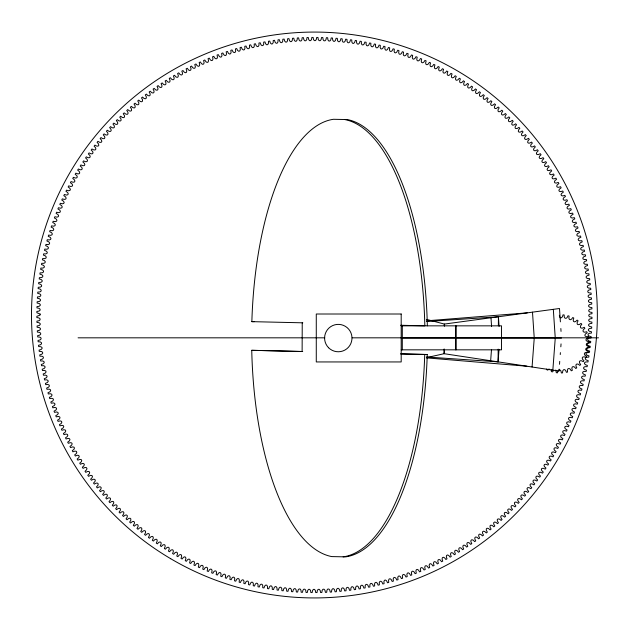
<?xml version="1.0" encoding="UTF-8"?>
<svg xmlns="http://www.w3.org/2000/svg" width="630" height="630" viewBox="0 0 630 630"><rect width="100%" height="100%" fill="white"/><g stroke="black" fill="none" stroke-linecap="round" stroke-linejoin="round"><path stroke-width="0.94" d="M302.235 322.867L302.124 351.532L251.748 350.304A219.13 86.672 -90 0 0 331.789 556.589L345.642 556.865A219.13 86.672 90 0 0 427.234 354.501L401.121 353.871M444.15 348.918L444.111 353.698L426.943 357.549M444.331 325.986L444.347 324.072L426.518 319.355M426.589 356.989L498.078 361.864L498.18 349.114M498.369 325.584L498.432 316.764L426.754 321.536M546.69 369.07L546.675 369.629L547.706 370.149L549.084 368.912M444.402 349.792L444.111 353.698L559.007 371.078L559.149 369.133M490.652 360.738L491.502 349.406M498.078 361.864L499.015 349.493M532.067 366.999L534.24 338.074L532.492 312.157M552.841 370.141L555.258 338.074L553.321 309.338M559.519 364.282L559.731 361.368M560.243 354.572L560.393 352.635M560.826 346.807L561.047 343.901M553.605 370.471L552.463 371.92L551.36 371.59L551.203 369.747M426.502 320.82L527.231 312.866M427.345 325.844A219.13 86.672 90 0 0 347.303 119.566L333.451 119.29A219.13 86.672 -90 0 0 251.858 321.647L254.37 321.647M401.192 325.844L501.527 325.844L501.527 349.831L401.192 349.831M78.081 337.822L324.773 337.822M352.194 337.822L598.5 337.822M401.192 338.074L455.6 338.074M456.151 338.074L561.487 338.074M251.748 350.304L302.707 351.485M400.538 353.918L427.234 354.501M251.858 321.647L302.809 322.82M400.648 325.253L424.825 325.844A219.13 86.672 -90 0 0 344.791 119.566M426.352 357.864L526.814 366.203M559.346 315.228C559.479 319.355 562.747 318.276 563.007 314.835L564.157 314.968C563.685 319.064 566.827 319.701 568.008 315.756L569.11 316.087C567.937 320.032 570.914 321.213 572.764 317.536L573.796 318.055C571.953 321.733 574.686 323.411 577.143 320.111L578.064 320.796C575.615 324.103 578.009 326.23 581.002 323.403L581.797 324.245C578.805 327.072 580.797 329.584 584.238 327.324L584.876 328.285C581.435 330.553 582.963 333.372 586.743 331.742L587.199 332.805C583.419 334.443 584.435 337.483 588.436 336.53L588.703 337.648C584.703 338.609 585.168 341.775 589.278 341.539L589.349 342.689C585.238 342.94 585.152 346.138 589.239 346.618L589.105 347.76C585.018 347.295 584.372 350.43 588.318 351.611L587.987 352.713C584.041 351.54 582.86 354.525 586.538 356.367L586.026 357.399C582.341 355.556 580.663 358.289 583.963 360.746L583.278 361.675C579.97 359.218 577.844 361.62 580.671 364.613L579.828 365.4C577.001 362.415 574.489 364.408 576.749 367.841L575.788 368.479C573.52 365.046 570.701 366.565 572.331 370.345L571.276 370.802C569.638 367.03 566.598 368.038 567.543 372.046L566.425 372.314C565.464 368.306 562.299 368.778 562.535 372.889L561.385 372.952C561.141 368.849 557.936 368.755 557.463 372.842L556.314 372.716L555.739 370.03M560.393 321.859L559.495 308.503L444.347 324.072L444.465 325.946M560.842 328.537L561.039 331.396M498.432 316.764L499.086 326.45M490.99 317.772L491.573 326.474M456.151 325.844L456.151 349.831M455.6 325.844L455.6 349.831M402.294 325.844L402.294 349.831M424.722 354.501A219.13 86.672 -90 0 1 343.13 556.865M40.17 314.102L40.044 315.142L36.863 316.299L36.871 317.575C41.281 317.591 41.328 320.993 36.926 321.142L36.957 322.418C41.367 322.355 41.478 325.757 37.075 325.986L37.131 327.261C41.533 327.12 41.706 330.514 37.312 330.821L37.383 332.097C41.785 331.884 42.021 335.278 37.627 335.656L37.729 336.932C42.123 336.641 42.415 340.027 38.028 340.483L38.146 341.759C42.541 341.389 42.895 344.767 38.517 345.303L38.658 346.571C43.045 346.13 43.454 349.5 39.091 350.115L39.249 351.382C43.627 350.863 44.1 354.225 39.745 354.918L39.926 356.178C44.297 355.58 44.825 358.942 40.477 359.706L40.69 360.966C45.045 360.289 45.628 363.636 41.304 364.479L41.533 365.731C45.88 364.983 46.518 368.322 42.21 369.235L42.462 370.487C46.793 369.66 47.494 372.991 43.194 373.976L43.47 375.228C47.785 374.322 48.541 377.638 44.265 378.701L44.565 379.945C48.864 378.969 49.675 382.268 45.423 383.41L45.738 384.647C50.014 383.591 50.896 386.883 46.651 388.096L46.99 389.324C51.258 388.198 52.188 391.466 47.974 392.758L48.329 393.978C52.574 392.781 53.558 396.034 49.368 397.396L49.754 398.609C53.967 397.341 55.015 400.57 50.849 402.011L51.25 403.216C55.448 401.869 56.55 405.09 52.408 406.594L52.833 407.799C56.999 406.374 58.157 409.571 54.046 411.154L54.487 412.351C58.637 410.855 59.85 414.036 55.763 415.682L56.228 416.871C60.346 415.304 61.614 418.462 57.558 420.178L58.047 421.36C62.134 419.722 63.457 422.856 59.433 424.651L59.937 425.817C64 424.108 65.378 427.219 61.386 429.085L61.913 430.243C65.945 428.463 67.379 431.55 63.417 433.479L63.961 434.637C67.961 432.786 69.45 435.842 65.52 437.842L66.087 438.984C70.056 437.07 71.6 440.102 67.701 442.166L68.292 443.299C72.222 441.315 73.812 444.315 69.962 446.457L70.568 447.576C74.466 445.52 76.112 448.497 72.292 450.702L72.915 451.812C76.781 449.686 78.474 452.639 74.694 454.907L75.34 456.01C79.167 453.813 80.916 456.734 77.175 459.065L77.837 460.16C81.624 457.9 83.42 460.79 79.726 463.184L80.412 464.263C84.152 461.94 86.003 464.798 82.349 467.263L83.05 468.326C86.759 465.94 88.649 468.759 85.042 471.287L85.759 472.342C89.421 469.885 91.366 472.681 87.806 475.264L88.539 476.312C92.161 473.791 94.153 476.548 90.633 479.202L91.389 480.225C94.965 477.65 97.004 480.367 93.531 483.076L94.311 484.092C97.839 481.454 99.926 484.131 96.5 486.911L97.296 487.911C100.776 485.21 102.91 487.856 99.532 490.683L100.343 491.676C103.777 488.911 105.958 491.518 102.635 494.408L103.462 495.385C106.848 492.558 109.077 495.133 105.793 498.078L106.643 499.039C109.974 496.156 112.25 498.684 109.021 501.693L109.888 502.638C113.172 499.692 115.487 502.189 112.313 505.244L113.187 506.173C116.424 503.181 118.779 505.63 115.668 508.749L116.558 509.654C119.739 506.607 122.141 509.016 119.078 512.182L119.984 513.08C123.11 509.977 125.551 512.34 122.551 515.568L123.472 516.442C126.543 513.285 129.024 515.608 126.079 518.884L127.016 519.75C130.032 516.529 132.552 518.813 129.662 522.136L130.615 522.987C133.576 519.719 136.143 521.955 133.308 525.333L134.277 526.16C137.182 522.845 139.781 525.034 137.001 528.46L137.986 529.271C140.837 525.908 143.475 528.05 140.758 531.523L141.758 532.318C144.538 528.901 147.215 531.003 144.561 534.524L145.577 535.303C148.302 531.838 151.011 533.886 148.42 537.453L149.444 538.217C152.106 534.705 154.854 536.705 152.326 540.319L153.366 541.06C155.964 537.5 158.752 539.461 156.287 543.115L157.335 543.84C159.878 540.233 162.69 542.139 160.288 545.84L161.351 546.541C163.831 542.895 166.682 544.753 164.343 548.494L165.414 549.179C167.832 545.493 170.714 547.297 168.438 551.077L169.525 551.746C171.872 548.013 174.786 549.769 172.581 553.589L173.683 554.235C175.967 550.462 178.904 552.171 176.77 556.022L177.88 556.66C180.093 552.849 183.062 554.502 180.991 558.393L182.117 558.999C184.267 555.156 187.268 556.755 185.259 560.684L186.393 561.275C188.48 557.392 191.504 558.936 189.567 562.897L190.709 563.472C192.725 559.55 195.78 561.047 193.914 565.039L195.064 565.59C197.009 561.637 200.088 563.078 198.3 567.102L199.458 567.638C201.332 563.645 204.435 565.039 202.718 569.095L203.884 569.607C205.695 565.582 208.821 566.921 207.168 571.008L208.349 571.497C210.081 567.441 213.231 568.725 211.648 572.835L212.838 573.308C214.499 569.229 217.673 570.449 216.169 574.591L217.366 575.04C218.957 570.93 222.146 572.103 220.713 576.269L221.917 576.694C223.437 572.56 226.65 573.67 225.288 577.867L226.493 578.269C227.942 574.111 231.178 575.166 229.887 579.38L231.108 579.765C232.478 575.576 235.73 576.576 234.518 580.813L235.738 581.183C237.037 576.97 240.306 577.915 239.164 582.167L240.392 582.514C241.621 578.277 244.905 579.167 243.841 583.443L245.078 583.766C246.228 579.505 249.527 580.34 248.535 584.632L249.779 584.931C250.858 580.655 254.166 581.427 253.252 585.742L254.496 586.018C255.504 581.726 258.828 582.443 257.985 586.766L259.237 587.026C260.166 582.719 263.505 583.372 262.734 587.711L263.994 587.947C264.844 583.624 268.199 584.215 267.506 588.57L268.766 588.782C269.545 584.443 272.9 584.986 272.286 589.349L273.546 589.538C274.255 585.191 277.617 585.664 277.082 590.042L278.35 590.208C278.972 585.845 282.35 586.27 281.886 590.649L283.154 590.798C283.705 586.428 287.091 586.79 286.705 591.176L287.973 591.302C288.445 586.924 291.832 587.223 291.525 591.617L292.8 591.72C293.194 587.333 296.588 587.577 296.36 591.98L297.636 592.058C297.951 587.664 301.353 587.845 301.195 592.247L302.471 592.31C302.715 587.908 306.109 588.034 306.038 592.436L307.314 592.476C307.479 588.073 310.881 588.136 310.881 592.547L312.157 592.554C312.244 588.152 315.646 588.152 315.724 592.562L317 592.554C317.016 588.144 320.41 588.089 320.568 592.499L321.843 592.468C321.78 588.058 325.182 587.947 325.411 592.35L326.686 592.294C326.545 587.892 329.939 587.719 330.246 592.113L331.522 592.035C331.309 587.633 334.695 587.404 335.081 591.798L336.357 591.696C336.058 587.302 339.452 587.01 339.909 591.397L341.176 591.271C340.806 586.884 344.193 586.53 344.728 590.909L345.996 590.767C345.555 586.38 348.925 585.971 349.54 590.334L350.808 590.168C350.28 585.798 353.65 585.325 354.336 589.68L355.603 589.491C355.005 585.128 358.36 584.601 359.124 588.94L360.384 588.735C359.714 584.38 363.061 583.789 363.904 588.121L365.156 587.892C364.408 583.545 367.747 582.9 368.66 587.215L369.912 586.963C369.085 582.632 372.409 581.931 373.401 586.231L374.653 585.955C373.748 581.64 377.063 580.876 378.126 585.16L379.37 584.86C378.394 580.561 381.693 579.742 382.835 584.002L384.072 583.687C383.016 579.403 386.3 578.529 387.513 582.766L388.749 582.427C387.623 578.167 390.891 577.237 392.183 581.451L393.404 581.088C392.207 576.852 395.459 575.859 396.821 580.057L398.034 579.671C396.758 575.45 399.995 574.41 401.428 578.576L402.641 578.175C401.294 573.977 404.507 572.875 406.019 577.017L407.224 576.592C405.799 572.418 408.996 571.26 410.579 575.379L411.776 574.938C410.28 570.788 413.453 569.575 415.107 573.662L416.296 573.198C414.729 569.071 417.887 567.803 419.604 571.867L420.785 571.378C419.147 567.284 422.281 565.96 424.069 569.992L425.242 569.481C423.533 565.417 426.644 564.039 428.502 568.039L429.668 567.512C427.888 563.48 430.975 562.047 432.904 566.008L434.054 565.457C432.204 561.456 435.267 559.976 437.267 563.905L438.409 563.338C436.488 559.369 439.519 557.826 441.591 561.724L442.725 561.133C440.74 557.196 443.74 555.605 445.875 559.464L447.001 558.857C444.945 554.959 447.922 553.313 450.127 557.133L451.238 556.503C449.111 552.644 452.056 550.951 454.332 554.723L455.435 554.077C453.238 550.258 456.159 548.51 458.49 552.25L459.585 551.581C457.325 547.801 460.207 545.997 462.609 549.699L463.688 549.013C461.365 545.265 464.223 543.422 466.688 547.076L467.751 546.375C465.365 542.666 468.184 540.768 470.712 544.383L471.768 543.659C469.311 539.997 472.098 538.052 474.689 541.619L475.729 540.879C473.217 537.264 475.973 535.272 478.619 538.792L479.651 538.028C477.067 534.46 479.792 532.413 482.501 535.886L483.517 535.114C480.879 531.586 483.556 529.499 486.328 532.925L487.329 532.13C484.627 528.649 487.273 526.515 490.108 529.885L491.093 529.082C488.329 525.64 490.943 523.459 493.833 526.79L494.802 525.963C491.983 522.577 494.55 520.348 497.503 523.624L498.456 522.782C495.582 519.443 498.109 517.175 501.118 520.396L502.055 519.537C499.117 516.253 501.606 513.938 504.669 517.112L505.599 516.23C502.606 513.001 505.055 510.639 508.166 513.757L509.079 512.867C506.032 509.686 508.441 507.284 511.607 510.347L512.505 509.442C509.394 506.315 511.765 503.866 514.986 506.874L515.868 505.953C512.71 502.882 515.033 500.393 518.309 503.346L519.167 502.409C515.954 499.393 518.238 496.865 521.561 499.763L522.412 498.802C519.144 495.841 521.38 493.282 524.759 496.117L525.585 495.148C522.27 492.243 524.459 489.644 527.885 492.416L528.696 491.431C525.333 488.589 527.475 485.951 530.948 488.667L531.744 487.667C528.326 484.88 530.428 482.21 533.949 484.864L534.728 483.848C531.263 481.123 533.311 478.414 536.878 481.005L537.634 479.981C534.13 477.312 536.13 474.563 539.737 477.099L540.485 476.059C536.925 473.453 538.878 470.673 542.532 473.138L543.257 472.091C539.658 469.547 541.564 466.735 545.257 469.137L545.966 468.074C542.32 465.594 544.178 462.743 547.911 465.082L548.604 464.003C544.911 461.593 546.722 458.711 550.502 460.987L551.163 459.9C547.438 457.545 549.195 454.639 553.014 456.844L553.66 455.742C549.888 453.458 551.596 450.521 555.447 452.655L556.077 451.545C552.266 449.332 553.92 446.355 557.818 448.426L558.424 447.308C554.581 445.158 556.18 442.158 560.109 444.158L560.7 443.032C556.81 440.945 558.361 437.921 562.322 439.85L562.897 438.708C558.975 436.7 560.472 433.645 564.464 435.511L565.015 434.353C561.062 432.408 562.503 429.329 566.527 431.125L567.063 429.967C563.07 428.085 564.464 424.982 568.52 426.707L569.032 425.541C565.008 423.73 566.338 420.604 570.426 422.258L570.922 421.076C566.866 419.344 568.15 416.194 572.26 417.769L572.733 416.587C568.654 414.918 569.874 411.744 574.017 413.256L574.466 412.059C570.355 410.469 571.52 407.271 575.694 408.712L576.119 407.508C571.985 405.988 573.095 402.775 577.285 404.137L577.694 402.924C573.528 401.475 574.584 398.247 578.805 399.538L579.191 398.317C575.001 396.939 576.001 393.695 580.238 394.908L580.6 393.687C576.395 392.38 577.332 389.12 581.592 390.261L581.939 389.025C577.702 387.796 578.584 384.513 582.868 385.584L583.183 384.347C578.931 383.19 579.758 379.898 584.057 380.89L584.356 379.646C580.08 378.567 580.852 375.252 585.168 376.173L585.443 374.929C581.151 373.921 581.86 370.598 586.191 371.44L586.443 370.188C582.136 369.259 582.789 365.92 587.136 366.684L587.373 365.432C583.041 364.573 583.64 361.226 587.995 361.919L588.207 360.659C583.868 359.88 584.404 356.525 588.774 357.139L588.963 355.871C584.609 355.17 585.089 351.808 589.467 352.343L589.633 351.075C585.27 350.445 585.695 347.075 590.074 347.539L590.223 346.272C585.845 345.72 586.207 342.334 590.601 342.72L590.727 341.452C586.341 340.972 586.648 337.585 591.042 337.9L591.145 336.625C586.758 336.223 586.995 332.837 591.397 333.065L591.483 331.789C587.081 331.467 587.27 328.072 591.672 328.23L591.727 326.954C587.333 326.71 587.451 323.308 591.861 323.387L591.901 322.111C587.491 321.946 587.562 318.544 591.964 318.544L591.98 317.268C587.569 317.173 587.577 313.779 591.987 313.701L591.98 312.425C587.569 312.409 587.514 309.007 591.924 308.857L591.893 307.582C587.483 307.645 587.373 304.243 591.775 304.014L591.72 302.739C587.31 302.88 587.136 299.486 591.538 299.179L591.46 297.903C587.058 298.116 586.829 294.722 591.216 294.344L591.121 293.068C586.719 293.359 586.435 289.973 590.814 289.517L590.696 288.241C586.302 288.611 585.955 285.232 590.326 284.697L590.184 283.429C585.805 283.87 585.396 280.5 589.759 279.885L589.593 278.618C585.215 279.137 584.75 275.775 589.105 275.082L588.916 273.822C584.553 274.42 584.026 271.058 588.365 270.294L588.16 269.034C583.797 269.711 583.215 266.364 587.546 265.521L587.31 264.269C582.971 265.017 582.325 261.678 586.64 260.765L586.388 259.513C582.057 260.34 581.356 257.009 585.648 256.024L585.372 254.772C581.065 255.678 580.301 252.362 584.577 251.299L584.286 250.055C579.986 251.031 579.167 247.732 583.427 246.59L583.112 245.353C578.828 246.409 577.954 243.117 582.191 241.904L581.852 240.676C577.592 241.802 576.663 238.534 580.876 237.242L580.513 236.022C576.277 237.219 575.284 233.966 579.474 232.604L579.096 231.391C574.875 232.659 573.828 229.43 578.001 227.989L577.6 226.784C573.402 228.131 572.3 224.91 576.442 223.406L576.017 222.201C571.843 223.626 570.685 220.429 574.804 218.846L574.355 217.649C570.213 219.145 569 215.964 573.087 214.318L572.615 213.129C568.496 214.696 567.228 211.538 571.292 209.821L570.804 208.64C566.709 210.278 565.386 207.144 569.41 205.348L568.906 204.183C564.842 205.892 563.464 202.781 567.465 200.915L566.937 199.757C562.897 201.537 561.472 198.45 565.433 196.521L564.882 195.363C560.881 197.214 559.401 194.158 563.322 192.158L562.755 191.016C558.786 192.93 557.251 189.898 561.141 187.834L560.558 186.701C556.621 188.685 555.03 185.685 558.889 183.543L558.282 182.424C554.384 184.48 552.738 181.503 556.558 179.298L555.928 178.188C552.069 180.314 550.368 177.361 554.148 175.093L553.502 173.99C549.683 176.187 547.935 173.266 551.675 170.935L551.006 169.84C547.218 172.1 545.423 169.21 549.124 166.816L548.439 165.737C544.69 168.06 542.847 165.202 546.501 162.737L545.793 161.674C542.091 164.06 540.193 161.241 543.808 158.713L543.084 157.657C539.422 160.114 537.477 157.319 541.044 154.736L540.304 153.689C536.681 156.209 534.689 153.452 538.209 150.798L537.453 149.775C533.878 152.35 531.838 149.633 535.311 146.924L534.539 145.908C531.011 148.546 528.916 145.869 532.342 143.089L531.555 142.089C528.074 144.79 525.932 142.144 529.31 139.317L528.499 138.324C525.066 141.088 522.884 138.482 526.215 135.592L525.388 134.615C522.002 137.442 519.774 134.867 523.05 131.922L522.207 130.961C518.868 133.844 516.6 131.316 519.821 128.307L518.962 127.362C515.679 130.308 513.363 127.811 516.537 124.756L515.655 123.827C512.426 126.819 510.064 124.37 513.182 121.251L512.292 120.346C509.111 123.393 506.709 120.984 509.772 117.818L508.859 116.92C505.733 120.023 503.291 117.66 506.299 114.432L505.378 113.557C502.299 116.715 499.818 114.392 502.772 111.116L501.827 110.25C498.81 113.471 496.29 111.187 499.18 107.864L498.228 107.013C495.267 110.281 492.707 108.045 495.542 104.667L494.574 103.84C491.668 107.155 489.069 104.966 491.841 101.54L490.857 100.729C488.014 104.092 485.376 101.95 488.092 98.477L487.092 97.681C484.305 101.099 481.627 98.997 484.281 95.476L483.273 94.697C480.548 98.162 477.831 96.114 480.43 92.547L479.398 91.783C476.737 95.295 473.988 93.295 476.516 89.68L475.485 88.94C472.878 92.5 470.098 90.539 472.563 86.885L471.508 86.16C468.972 89.767 466.153 87.861 468.555 84.16L467.491 83.459C465.019 87.105 462.168 85.247 464.507 81.506L463.428 80.821C461.018 84.507 458.136 82.703 460.404 78.923L459.317 78.254C456.97 81.987 454.057 80.23 456.262 76.411L455.167 75.765C452.883 79.537 449.938 77.829 452.08 73.978L450.97 73.34C448.749 77.151 445.78 75.498 447.851 71.607L446.733 71.001C444.583 74.844 441.583 73.245 443.583 69.316L442.449 68.725C440.37 72.608 437.346 71.064 439.275 67.103L438.134 66.528C436.117 70.45 433.07 68.954 434.928 64.961L433.779 64.41C431.834 68.363 428.754 66.922 430.55 62.898L429.384 62.362C427.51 66.355 424.407 64.961 426.132 60.905L424.959 60.393C423.155 64.417 420.029 63.079 421.683 58.992L420.501 58.503C418.769 62.559 415.611 61.275 417.194 57.165L416.005 56.692C414.343 60.771 411.169 59.551 412.681 55.408L411.484 54.96C409.894 59.07 406.697 57.897 408.138 53.731L406.933 53.306C405.413 57.44 402.2 56.33 403.562 52.133L402.349 51.731C400.9 55.889 397.672 54.834 398.955 50.62L397.743 50.235C396.364 54.424 393.12 53.424 394.333 49.187L393.112 48.817C391.805 53.03 388.537 52.085 389.679 47.833L388.45 47.486C387.222 51.723 383.938 50.833 385.009 46.557L383.772 46.234C382.615 50.495 379.315 49.66 380.307 45.368L379.071 45.069C377.992 49.345 374.677 48.573 375.598 44.258L374.346 43.982C373.346 48.274 370.023 47.557 370.857 43.234L369.613 42.974C368.676 47.282 365.345 46.628 366.109 42.289L364.857 42.052C363.998 46.376 360.651 45.785 361.344 41.43L360.084 41.218C359.305 45.557 355.942 45.013 356.556 40.651L355.296 40.462C354.595 44.809 351.225 44.336 351.768 39.958L350.5 39.792C349.87 44.155 346.5 43.73 346.957 39.351L345.689 39.202C345.138 43.572 341.759 43.21 342.145 38.824L340.877 38.698C340.397 43.076 337.011 42.777 337.318 38.383L336.05 38.28C335.648 42.667 332.254 42.423 332.49 38.02L331.215 37.942C330.892 42.336 327.498 42.155 327.655 37.753L326.379 37.69C326.135 42.092 322.733 41.966 322.812 37.564L321.536 37.524C321.363 41.926 317.969 41.863 317.969 37.453L316.693 37.446C316.599 41.848 313.197 41.848 313.126 37.438L311.85 37.446C311.834 41.856 308.432 41.911 308.283 37.501L307.007 37.532C307.07 41.942 303.668 42.052 303.44 37.65L302.164 37.706C302.305 42.108 298.904 42.281 298.596 37.887L297.329 37.965C297.541 42.367 294.147 42.596 293.769 38.202L292.493 38.304C292.785 42.698 289.398 42.99 288.934 38.603L287.666 38.729C288.036 43.116 284.658 43.47 284.114 39.091L282.846 39.233C283.295 43.62 279.917 44.029 279.31 39.666L278.043 39.832C278.562 44.202 275.2 44.675 274.507 40.32L273.247 40.509C273.845 44.872 270.483 45.399 269.719 41.06L268.459 41.265C269.136 45.62 265.789 46.21 264.947 41.879L263.686 42.108C264.442 46.455 261.103 47.1 260.19 42.785L258.938 43.037C259.765 47.368 256.434 48.069 255.441 43.769L254.197 44.045C255.103 48.36 251.787 49.124 250.716 44.84L249.48 45.139C250.457 49.439 247.157 50.258 246.015 45.998L244.779 46.313C245.826 50.597 242.542 51.471 241.329 47.234L240.101 47.573C241.227 51.833 237.959 52.762 236.667 48.549L235.447 48.912C236.644 53.148 233.391 54.141 232.029 49.943L230.808 50.329C232.084 54.55 228.848 55.59 227.414 51.424L226.202 51.825C227.556 56.023 224.335 57.125 222.831 52.983L221.626 53.408C223.044 57.582 219.846 58.74 218.271 54.621L217.074 55.062C218.571 59.212 215.389 60.425 213.743 56.338L212.554 56.802C214.121 60.929 210.963 62.197 209.239 58.133L208.057 58.621C209.695 62.716 206.569 64.039 204.774 60.008L203.6 60.519C205.309 64.583 202.206 65.961 200.34 61.961L199.182 62.488C200.962 66.52 197.875 67.953 195.946 63.992L194.788 64.543C196.639 68.544 193.583 70.025 191.583 66.095L190.433 66.662C192.355 70.631 189.323 72.174 187.252 68.276L186.118 68.867C188.11 72.804 185.102 74.395 182.968 70.536L181.842 71.143C183.905 75.041 180.928 76.687 178.723 72.867L177.613 73.497C179.731 77.356 176.786 79.049 174.518 75.277L173.415 75.923C175.605 79.742 172.691 81.49 170.352 77.75L169.265 78.419C171.525 82.199 168.635 84.003 166.233 80.301L165.154 80.987C167.478 84.735 164.627 86.578 162.162 82.924L161.099 83.625C163.485 87.334 160.666 89.232 158.138 85.617L157.083 86.341C159.532 90.003 156.744 91.948 154.153 88.381L153.114 89.121C155.634 92.736 152.877 94.728 150.224 91.208L149.2 91.972C151.775 95.539 149.058 97.587 146.341 94.114L145.333 94.886C147.971 98.414 145.286 100.501 142.514 97.075L141.514 97.87C144.215 101.351 141.569 103.485 138.734 100.115L137.749 100.918C140.514 104.36 137.907 106.541 135.017 103.21L134.04 104.037C136.868 107.423 134.292 109.651 131.347 106.376L130.386 107.218C133.269 110.557 130.741 112.825 127.732 109.604L126.787 110.463C129.725 113.746 127.236 116.062 124.173 112.888L123.252 113.77C126.244 116.999 123.795 119.361 120.677 116.243L119.763 117.133C122.819 120.314 120.409 122.716 117.235 119.653L116.345 120.558C119.448 123.685 117.085 126.134 113.857 123.126L112.975 124.047C116.14 127.118 113.817 129.607 110.541 126.654L109.675 127.591C112.888 130.607 110.612 133.135 107.281 130.237L106.438 131.197C109.707 134.159 107.47 136.718 104.092 133.883L103.257 134.852C106.58 137.757 104.391 140.356 100.965 137.584L100.146 138.569C103.517 141.411 101.375 144.049 97.902 141.333L97.099 142.333C100.516 145.12 98.422 147.79 94.902 145.136L94.122 146.152C97.587 148.877 95.532 151.586 91.972 148.995L91.208 150.019C94.721 152.688 92.72 155.437 89.106 152.901L88.365 153.94C91.925 156.547 89.964 159.327 86.31 156.862L85.585 157.91C89.192 160.453 87.287 163.264 83.585 160.863L82.876 161.926C86.53 164.406 84.672 167.257 80.931 164.918L80.246 165.997C83.932 168.407 82.128 171.289 78.348 169.013L77.679 170.1C81.412 172.455 79.656 175.361 75.836 173.155L75.191 174.258C78.955 176.542 77.254 179.479 73.395 177.345L72.765 178.455C76.576 180.668 74.923 183.645 71.032 181.574L70.418 182.692C74.269 184.842 72.671 187.842 68.741 185.842L68.15 186.968C72.033 189.055 70.481 192.079 66.52 190.15L65.953 191.292C69.875 193.3 68.379 196.355 64.378 194.489L63.827 195.647C67.788 197.592 66.347 200.671 62.315 198.875L61.787 200.033C65.772 201.915 64.386 205.018 60.33 203.293L59.818 204.459C63.835 206.27 62.504 209.396 58.417 207.743L57.928 208.924C61.976 210.656 60.7 213.806 56.582 212.231L56.117 213.412C60.196 215.082 58.976 218.256 54.834 216.744L54.385 217.941C58.488 219.531 57.322 222.729 53.156 221.287L52.731 222.492C56.865 224.012 55.755 227.225 51.558 225.863L51.156 227.076C55.314 228.525 54.259 231.753 50.046 230.462L49.66 231.682C53.849 233.061 52.849 236.305 48.612 235.092L48.242 236.313C52.455 237.62 51.51 240.88 47.258 239.739L46.911 240.975C51.148 242.203 50.258 245.487 45.982 244.416L45.659 245.653C49.912 246.81 49.085 250.102 44.793 249.11L44.494 250.354C48.762 251.433 47.99 254.748 43.683 253.827L43.407 255.071C47.699 256.079 46.982 259.402 42.659 258.56L42.399 259.812C46.707 260.741 46.053 264.08 41.714 263.316L41.478 264.568C45.801 265.427 45.203 268.774 40.855 268.081L40.643 269.341C44.974 270.12 44.439 273.475 40.076 272.861L39.887 274.129C44.234 274.83 43.754 278.192 39.383 277.657L39.21 278.925C43.572 279.555 43.155 282.925 38.769 282.461L38.627 283.728C42.998 284.28 42.635 287.666 38.249 287.28L38.123 288.548C42.501 289.028 42.202 292.414 37.8 292.099L37.698 293.375C42.092 293.777 41.848 297.163 37.446 296.935L37.367 298.211C41.761 298.533 41.58 301.927 37.17 301.77L37.115 303.046C41.517 303.29 41.391 306.692 36.981 306.613L36.95 307.889C41.352 308.054 41.289 311.456 36.879 311.456L36.871 312.732L40.17 314.102M401.192 314.008L316.276 314.008L316.276 361.943L401.192 361.943L401.192 314.008M328.608 347.76A13.695 13.695 0 0 0 351.516 341.618A13.695 13.695 0 0 0 334.743 324.844A13.695 13.695 0 0 0 328.608 347.76M170.706 558.716A282.933 282.933 0 0 0 597.342 317.599A282.933 282.933 0 0 0 175.219 68.686A282.933 282.933 0 0 0 170.706 558.716"/></g></svg>
